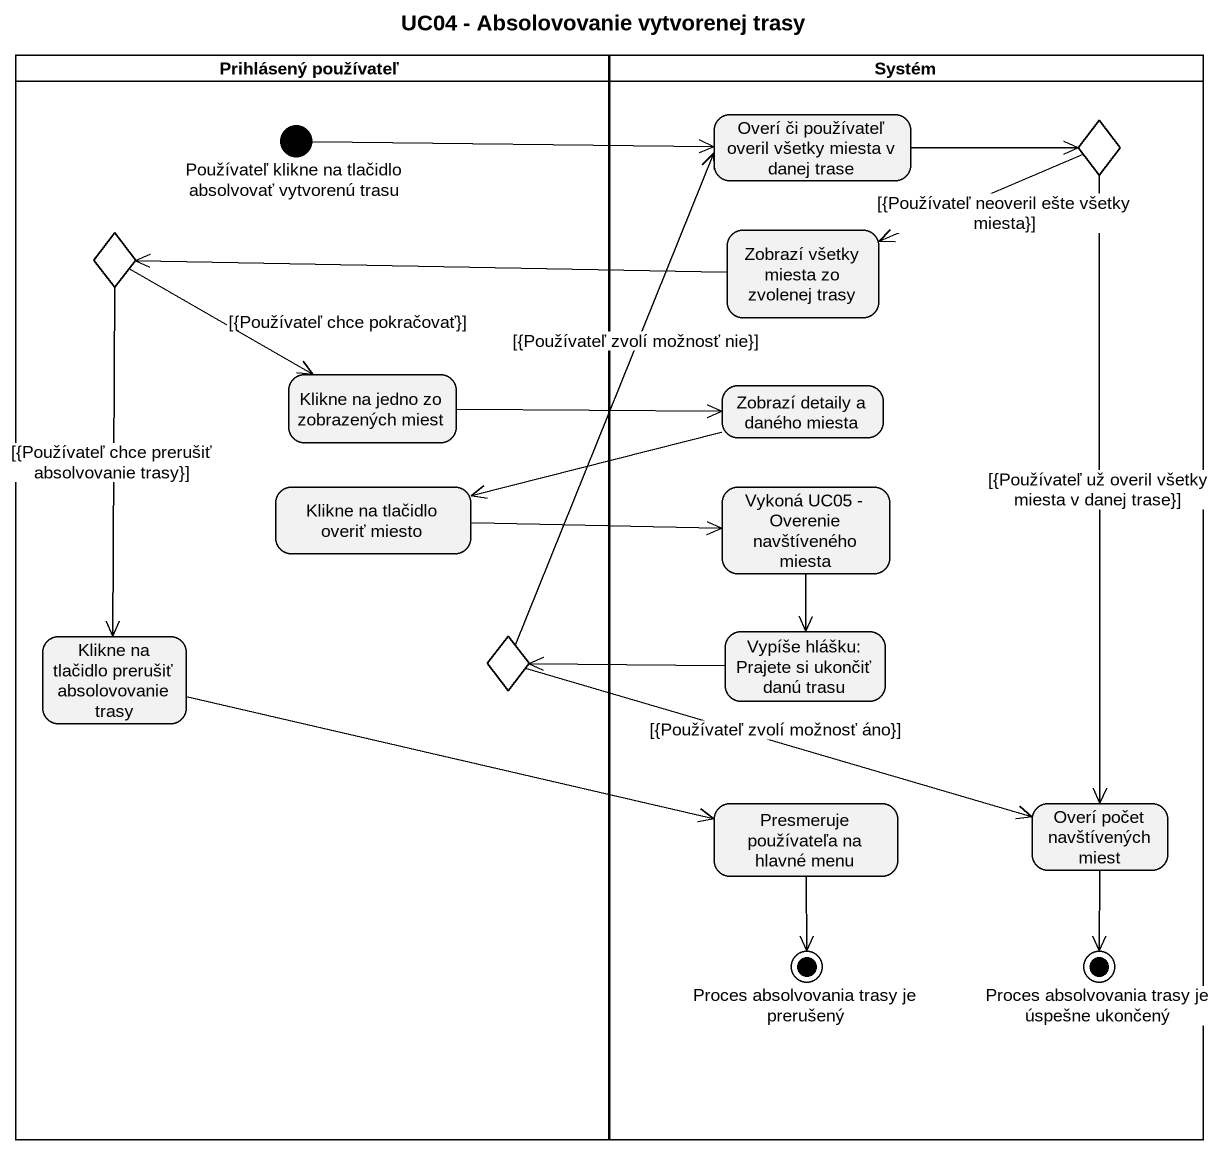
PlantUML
@startuml
title UC04 - Absolovovanie vytvorenej trasy
hide empty description
state "Prihlásený používateľ" as Prihlásený_používateľ <<partition>> {
  state "Používateľ klikne na tlačidlo absolvovať vytvorenú trasu" as Používateľ_klikne_na <<start>>
  state choice2 <<choice>>
  state "Klikne na jedno zo zobrazených miest" as Klikne_na_jedno_zo
  state "Klikne na tlačidlo overiť miesto" as Klikne_na_tlačidlo_overiť
  state "Klikne na tlačidlo prerušiť absolovovanie trasy" as Klikne_na_tlačidlo_prerušiť
  state choice3 <<choice>>
}
state Systém <<partition>> {
  state "Overí či používateľ overil všetky miesta v danej trase" as Overí_či_používateľ_overil
  state choice1 <<choice>>
  state "Zobrazí všetky miesta zo zvolenej trasy" as Zobrazí_všetky_miesta_zo
  state "Zobrazí detaily a daného miesta" as Zobrazí_detaily_a_daného
  state "Vykoná UC05 - Overenie navštíveného miesta" as Vykoná_UC05_Overenie
  state "Vypíše hlášku: Prajete si ukončiť danú trasu" as Vypíše_hlášku_Prajete_si
  state "Presmeruje používateľa na hlavné menu" as Presmeruje_používateľa_na
  state "Overí počet navštívených miest" as Overí_počet_navštívených
  state "Proces absolvovania trasy je prerušený" as Proces_absolvovania_trasy <<end>>
  state "Proces absolvovania trasy je úspešne ukončený" as Proces_absolvovania_trasy_2 <<end>>
}
Používateľ_klikne_na -right-> Overí_či_používateľ_overil
Overí_či_používateľ_overil -right-> choice1
choice1 -left-> Zobrazí_všetky_miesta_zo : [{Používateľ neoveril ešte všetky miesta}]
choice1 --> Overí_počet_navštívených : [{Používateľ už overil všetky miesta v danej trase}]
choice2 -right-> Klikne_na_jedno_zo : [{Používateľ chce pokračovať}]
choice2 --> Klikne_na_tlačidlo_prerušiť : [{Používateľ chce prerušiť absolvovanie trasy}]
Zobrazí_všetky_miesta_zo -left-> choice2
Klikne_na_jedno_zo -right-> Zobrazí_detaily_a_daného
Zobrazí_detaily_a_daného -left-> Klikne_na_tlačidlo_overiť
Klikne_na_tlačidlo_overiť -right-> Vykoná_UC05_Overenie
Vykoná_UC05_Overenie --> Vypíše_hlášku_Prajete_si
Klikne_na_tlačidlo_prerušiť -right-> Presmeruje_používateľa_na
choice3 -up-> Overí_či_používateľ_overil : [{Používateľ zvolí možnosť nie}]
choice3 -right-> Overí_počet_navštívených : [{Používateľ zvolí možnosť áno}]
Vypíše_hlášku_Prajete_si -left-> choice3
Presmeruje_používateľa_na --> Proces_absolvovania_trasy
Overí_počet_navštívených --> Proces_absolvovania_trasy_2
@enduml
